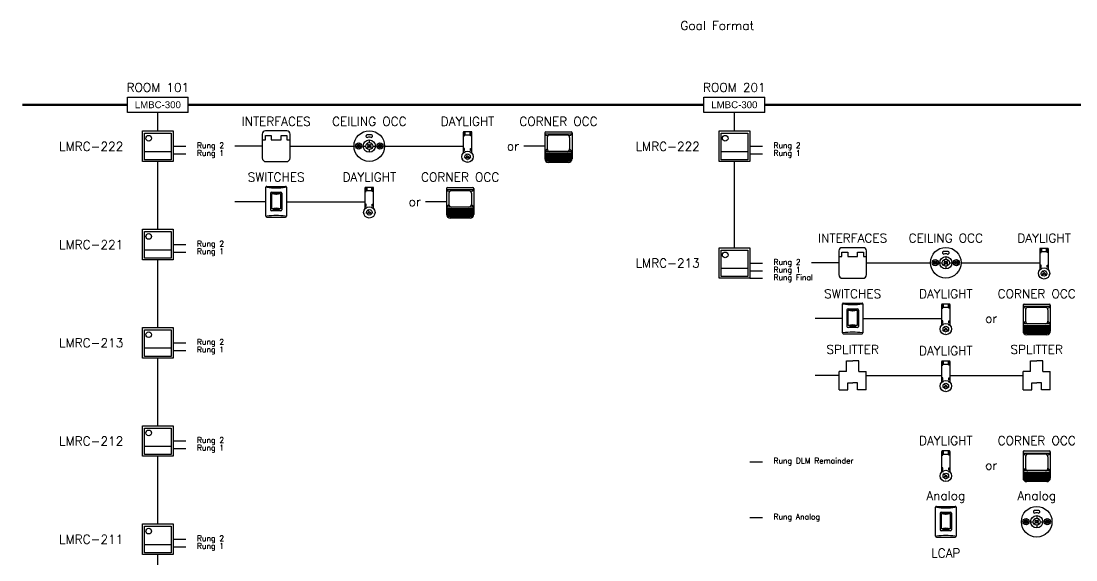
# Model space of a CAD drawing. Header units: inches. Extents: x -312 to 59, y -182 to 37.
# Drawn here: x -147.66 to -119.08, y -74.67 to -60.08 of the extents above; entities that cross this region are included whole.
import ezdxf

# ---------------------------------------------------------------- set-up
doc = ezdxf.new("R2010")
doc.units = ezdxf.units.IN
doc.header["$MEASUREMENT"] = 0
doc.linetypes.add('DASHED', pattern=[0.75, 0.5, -0.25])
doc.styles.add('ROMANS', font='ROMANS.shx')
doc.styles.get("Standard").update_dxf_attribs({"font": 'arial.ttf'})

msp = doc.modelspace()

# ---------------------------------------------------------------- linework, layer by layer
for p, q in [((-144.77578, -62.1349), (-143.12578, -62.1349)), ((-144.77578, -62.55478), (-144.77578, -62.1349)), ((-143.12578, -62.55478), (-143.12578, -62.1349)), ((-129.15779, -62.1349), (-127.50779, -62.1349)), ((-129.15779, -62.55478), (-129.15779, -62.1349)), ((-127.50779, -62.55478), (-127.50779, -62.1349)), ((-143.12578, -62.55478), (-144.77578, -62.55478)), ((-143.95078, -63.05478), (-143.95078, -62.55478)), ((-127.50779, -62.55478), (-129.15779, -62.55478)), ((-128.33279, -63.05478), (-128.33279, -62.55478)), ((-141.12115, -63.13973), (-141.12115, -63.78478)), ((-140.45515, -63.05478), (-141.0362, -63.05478)), ((-140.3702, -63.78478), (-140.3702, -63.13973)), ((-135.62097, -63.16812), (-135.62097, -63.07549)), ((-135.49992, -63.07549), (-135.49992, -63.16812)), ((-133.46878, -63.10251), (-133.46878, -63.11414)), ((-133.46859, -63.11734), (-133.46859, -63.80717)), ((-133.44175, -63.07549), (-132.75655, -63.07549)), ((-132.75655, -63.14116), (-133.44175, -63.14116)), ((-132.72972, -63.11734), (-132.72972, -63.80717)), ((-132.72953, -63.10251), (-132.72953, -63.11414)), ((-141.12115, -63.29699), (-141.03859, -63.29699)), ((-141.03859, -63.29699), (-141.03859, -63.17417)), ((-141.03859, -63.17417), (-140.87809, -63.17417)), ((-140.87809, -63.17417), (-140.87809, -63.29699)), ((-140.87809, -63.29699), (-140.61357, -63.29699)), ((-140.61357, -63.29699), (-140.61357, -63.17417)), ((-140.61357, -63.17417), (-140.45307, -63.17417)), ((-140.45307, -63.17417), (-140.45307, -63.29699)), ((-140.45307, -63.29699), (-140.3702, -63.29699)), ((-138.52503, -63.44771), (-138.54434, -63.42841)), ((-138.49594, -63.44771), (-138.47664, -63.42841)), ((-138.2511, -63.43317), (-138.2897, -63.39456)), ((-138.22201, -63.29601), (-138.22201, -63.36652)), ((-138.22201, -63.42112), (-138.22201, -63.5034)), ((-138.19292, -63.43317), (-138.15431, -63.39456)), ((-137.94808, -63.44771), (-137.96738, -63.42841)), ((-137.91898, -63.44771), (-137.89968, -63.42841)), ((-135.49992, -63.16812), (-135.62097, -63.16812)), ((-133.4024, -63.22949), (-133.4024, -63.54039)), ((-132.86158, -63.16382), (-133.33673, -63.16382)), ((-132.79591, -63.22949), (-132.79591, -63.54039)), ((-143.58832, -63.62012), (-144.30937, -63.62012)), ((-143.53578, -63.46978), (-143.19007, -63.46978)), ((-143.53578, -63.67728), (-143.19007, -63.67728)), ((-141.12115, -63.46226), (-141.86275, -63.46226)), ((-140.3702, -63.46226), (-138.63701, -63.46226)), ((-138.59361, -63.46226), (-138.55836, -63.46226)), ((-138.54434, -63.49611), (-138.52503, -63.4768)), ((-138.53106, -63.46226), (-138.48992, -63.46226)), ((-138.47664, -63.49611), (-138.49594, -63.4768)), ((-138.46262, -63.46226), (-138.42736, -63.46226)), ((-138.38826, -63.46226), (-138.31774, -63.46226)), ((-138.2897, -63.52995), (-138.2511, -63.49135)), ((-138.26315, -63.46226), (-138.18087, -63.46226)), ((-138.22201, -63.55799), (-138.22201, -63.62851)), ((-138.15431, -63.52995), (-138.19292, -63.49135)), ((-138.12627, -63.46226), (-138.05576, -63.46226)), ((-137.9814, -63.46226), (-138.01666, -63.46226)), ((-137.96738, -63.49611), (-137.94808, -63.4768)), ((-137.91296, -63.46226), (-137.9541, -63.46226)), ((-137.89968, -63.49611), (-137.91898, -63.4768)), ((-137.8504, -63.46226), (-137.88566, -63.46226)), ((-137.80701, -63.46226), (-135.67791, -63.46226)), ((-133.46859, -63.46226), (-134.03689, -63.46226)), ((-132.72972, -63.65964), (-133.46859, -63.65964)), ((-132.72972, -63.69513), (-133.46859, -63.69513)), ((-132.7845, -63.60606), (-133.41381, -63.60606)), ((-127.97033, -63.62012), (-128.69138, -63.62012)), ((-127.91779, -63.46978), (-127.57208, -63.46978)), ((-127.91779, -63.67728), (-127.57208, -63.67728)), ((-143.95078, -65.71478), (-143.95078, -63.88478)), ((-141.02115, -63.88478), (-140.4702, -63.88478)), ((-132.72972, -63.73062), (-133.46859, -63.73062)), ((-132.72972, -63.76612), (-133.46859, -63.76612)), ((-132.72972, -63.80161), (-133.46859, -63.80161)), ((-132.73439, -63.8371), (-133.46392, -63.8371)), ((-132.75465, -63.8726), (-133.44366, -63.8726)), ((-132.82804, -63.90549), (-133.37027, -63.90549)), ((-128.33279, -66.21478), (-128.33279, -63.88478)), ((-128.33279, -66.21478), (-128.33279, -63.88478)), ((-141.02277, -65.36208), (-141.02277, -64.57748)), ((-141.00007, -64.55478), (-140.49127, -64.55478)), ((-140.46857, -64.57748), (-140.46857, -65.36208)), ((-140.89931, -64.74277), (-140.89931, -65.19098)), ((-140.89925, -64.74276), (-140.89925, -65.19079)), ((-140.8714, -64.71486), (-140.61995, -64.71486)), ((-140.87135, -64.71486), (-140.62, -64.71486)), ((-140.86562, -65.16112), (-140.86562, -64.74855)), ((-140.86562, -64.74855), (-140.62573, -64.74855)), ((-140.75354, -64.76253), (-140.75354, -64.76504)), ((-140.73781, -64.76253), (-140.73781, -64.76504)), ((-140.62573, -64.74855), (-140.62573, -65.16112)), ((-140.5921, -64.74276), (-140.5921, -65.19079)), ((-140.59204, -64.74277), (-140.59204, -65.19098)), ((-138.28253, -64.67565), (-138.28253, -64.58301)), ((-138.16149, -64.67565), (-138.28253, -64.67565)), ((-138.16149, -64.58301), (-138.16149, -64.67565)), ((-136.13034, -64.61004), (-136.13034, -64.62166)), ((-136.13015, -64.62487), (-136.13015, -65.3147)), ((-136.10332, -64.58301), (-135.41811, -64.58301)), ((-135.41811, -64.64869), (-136.10332, -64.64869)), ((-136.06396, -64.73701), (-136.06396, -65.04791)), ((-135.52314, -64.67134), (-135.99829, -64.67134)), ((-135.45747, -64.73701), (-135.45747, -65.04791)), ((-135.39128, -64.62487), (-135.39128, -65.3147)), ((-135.39109, -64.61004), (-135.39109, -64.62166)), ((-141.02277, -64.96978), (-141.86275, -64.96978)), ((-140.46857, -64.96978), (-138.33947, -64.96978)), ((-136.13015, -64.96978), (-136.69845, -64.96978)), ((-135.44606, -65.11358), (-136.07537, -65.11358)), ((-141.00007, -65.38478), (-140.49127, -65.38478)), ((-140.61995, -65.21889), (-140.8714, -65.21889)), ((-140.62, -65.21869), (-140.87135, -65.21869)), ((-140.62573, -65.16112), (-140.86562, -65.16112)), ((-140.8256, -65.18959), (-140.8256, -65.21889)), ((-140.67139, -65.18394), (-140.81996, -65.18394)), ((-140.66575, -65.18959), (-140.66575, -65.21889)), ((-135.39128, -65.16716), (-136.13015, -65.16716)), ((-135.39128, -65.20266), (-136.13015, -65.20266)), ((-135.39128, -65.23815), (-136.13015, -65.23815)), ((-135.39128, -65.27364), (-136.13015, -65.27364)), ((-135.39128, -65.30913), (-136.13015, -65.30913)), ((-135.39595, -65.34463), (-136.12548, -65.34463)), ((-135.41621, -65.38012), (-136.10522, -65.38012)), ((-135.4896, -65.41301), (-136.03183, -65.41301)), ((-143.58832, -66.28012), (-144.30937, -66.28012)), ((-143.53578, -66.12978), (-143.19007, -66.12978)), ((-124.83715, -66.21478), (-125.4182, -66.21478)), ((-120.00298, -66.32812), (-120.00298, -66.23549)), ((-119.88193, -66.23549), (-119.88193, -66.32812)), ((-143.95078, -68.37478), (-143.95078, -66.54478)), ((-143.53578, -66.33728), (-143.19007, -66.33728)), ((-125.50315, -66.29973), (-125.50315, -66.94478)), ((-125.50315, -66.45699), (-125.42059, -66.45699)), ((-125.42059, -66.45699), (-125.42059, -66.33417)), ((-125.42059, -66.33417), (-125.26009, -66.33417)), ((-125.26009, -66.33417), (-125.26009, -66.45699)), ((-125.26009, -66.45699), (-124.99558, -66.45699)), ((-124.99558, -66.45699), (-124.99558, -66.33417)), ((-124.99558, -66.33417), (-124.83508, -66.33417)), ((-124.83508, -66.33417), (-124.83508, -66.45699)), ((-124.83508, -66.45699), (-124.7522, -66.45699)), ((-124.7522, -66.94478), (-124.7522, -66.29973)), ((-122.63311, -66.59317), (-122.67171, -66.55456)), ((-122.60401, -66.45601), (-122.60401, -66.52652)), ((-122.60401, -66.58112), (-122.60401, -66.6634)), ((-122.57492, -66.59317), (-122.53632, -66.55456)), ((-119.88193, -66.32812), (-120.00298, -66.32812)), ((-127.97033, -66.78012), (-128.69138, -66.78012)), ((-127.91779, -66.62978), (-127.57208, -66.62978)), ((-127.91779, -66.83728), (-127.57208, -66.83728)), ((-125.50315, -66.62226), (-126.24475, -66.62226)), ((-124.7522, -66.62226), (-123.01901, -66.62226)), ((-122.97562, -66.62226), (-122.94036, -66.62226)), ((-122.90704, -66.60771), (-122.92634, -66.58841)), ((-122.92634, -66.65611), (-122.90704, -66.6368)), ((-122.91307, -66.62226), (-122.87192, -66.62226)), ((-122.87795, -66.60771), (-122.85865, -66.58841)), ((-122.85865, -66.65611), (-122.87795, -66.6368)), ((-122.84463, -66.62226), (-122.80937, -66.62226)), ((-122.77027, -66.62226), (-122.69975, -66.62226)), ((-122.67171, -66.68995), (-122.63311, -66.65135)), ((-122.64516, -66.62226), (-122.56287, -66.62226)), ((-122.60401, -66.71799), (-122.60401, -66.78851)), ((-122.53632, -66.68995), (-122.57492, -66.65135)), ((-122.50828, -66.62226), (-122.43776, -66.62226)), ((-122.3634, -66.62226), (-122.39866, -66.62226)), ((-122.33008, -66.60771), (-122.34938, -66.58841)), ((-122.34938, -66.65611), (-122.33008, -66.6368)), ((-122.29496, -66.62226), (-122.33611, -66.62226)), ((-122.30099, -66.60771), (-122.28169, -66.58841)), ((-122.28169, -66.65611), (-122.30099, -66.6368)), ((-122.23241, -66.62226), (-122.26767, -66.62226)), ((-122.18901, -66.62226), (-120.05991, -66.62226)), ((-127.91779, -67.04478), (-127.57208, -67.04478)), ((-125.40315, -67.04478), (-124.8522, -67.04478)), ((-125.38208, -67.71478), (-124.87328, -67.71478)), ((-125.40478, -68.52208), (-125.40478, -67.73748)), ((-125.28131, -67.90277), (-125.28131, -68.35098)), ((-125.28125, -67.90276), (-125.28125, -68.35079)), ((-125.2534, -67.87486), (-125.00195, -67.87486)), ((-125.25335, -67.87486), (-125.002, -67.87486)), ((-125.24762, -68.32112), (-125.24762, -67.90855)), ((-125.24762, -67.90855), (-125.00773, -67.90855)), ((-125.13554, -67.92253), (-125.13554, -67.92504)), ((-125.11981, -67.92253), (-125.11981, -67.92504)), ((-125.00773, -67.90855), (-125.00773, -68.32112)), ((-124.97411, -67.90276), (-124.97411, -68.35079)), ((-124.97404, -67.90277), (-124.97404, -68.35098)), ((-124.85058, -67.73748), (-124.85058, -68.52208)), ((-122.66454, -67.83565), (-122.66454, -67.74301)), ((-122.54349, -67.83565), (-122.66454, -67.83565)), ((-122.54349, -67.74301), (-122.54349, -67.83565)), ((-120.51234, -67.77004), (-120.51234, -67.78166)), ((-120.51215, -67.78487), (-120.51215, -68.4747)), ((-120.48532, -67.74301), (-119.80012, -67.74301)), ((-119.80012, -67.80869), (-120.48532, -67.80869)), ((-120.44597, -67.89701), (-120.44597, -68.20791)), ((-119.90515, -67.83134), (-120.3803, -67.83134)), ((-119.83948, -67.89701), (-119.83948, -68.20791)), ((-119.77329, -67.78487), (-119.77329, -68.4747)), ((-119.7731, -67.77004), (-119.7731, -67.78166)), ((-125.40478, -68.12978), (-126.14638, -68.12978)), ((-124.85058, -68.12978), (-122.72148, -68.12978)), ((-119.82806, -68.27358), (-120.45738, -68.27358)), ((-125.38208, -68.54478), (-124.87328, -68.54478)), ((-125.00195, -68.37889), (-125.2534, -68.37889)), ((-125.002, -68.37869), (-125.25335, -68.37869)), ((-125.00773, -68.32112), (-125.24762, -68.32112)), ((-125.2076, -68.34959), (-125.2076, -68.37889)), ((-125.05339, -68.34394), (-125.20196, -68.34394)), ((-125.04775, -68.34959), (-125.04775, -68.37889)), ((-119.77329, -68.32716), (-120.51215, -68.32716)), ((-119.77329, -68.36266), (-120.51215, -68.36266)), ((-119.77329, -68.39815), (-120.51215, -68.39815)), ((-119.77329, -68.43364), (-120.51215, -68.43364)), ((-119.77329, -68.46913), (-120.51215, -68.46913)), ((-119.77795, -68.50463), (-120.50749, -68.50463)), ((-119.79821, -68.54012), (-120.48723, -68.54012)), ((-119.8716, -68.57301), (-120.41384, -68.57301)), ((-143.53578, -68.78978), (-143.19007, -68.78978)), ((-143.58832, -68.94012), (-144.30937, -68.94012)), ((-143.53578, -68.99728), (-143.19007, -68.99728)), ((-143.95078, -71.03478), (-143.95078, -69.20478)), ((-125.29551, -69.5712), (-125.29551, -69.28076)), ((-125.29551, -69.28076), (-125.12768, -69.28076)), ((-124.95985, -69.28076), (-125.12768, -69.28076)), ((-124.95985, -69.5712), (-124.95985, -69.28076)), ((-122.66454, -69.37893), (-122.66454, -69.28629)), ((-122.54349, -69.37893), (-122.66454, -69.37893)), ((-122.54349, -69.28629), (-122.54349, -69.37893)), ((-120.31055, -69.5712), (-120.31055, -69.28076)), ((-120.31055, -69.28076), (-120.14272, -69.28076)), ((-119.97489, -69.28076), (-120.14272, -69.28076)), ((-119.97489, -69.5712), (-119.97489, -69.28076)), ((-125.49, -69.67306), (-126.14638, -69.67306)), ((-125.49, -70.06536), (-125.49, -69.5712)), ((-125.29551, -69.5712), (-125.49, -69.5712)), ((-124.95985, -69.5712), (-124.76536, -69.5712)), ((-124.76536, -70.06536), (-124.76536, -69.5712)), ((-124.76536, -69.67306), (-122.72148, -69.67306)), ((-122.48655, -69.67306), (-120.50504, -69.67306)), ((-120.50504, -70.06536), (-120.50504, -69.5712)), ((-120.31055, -69.5712), (-120.50504, -69.5712)), ((-119.97489, -69.5712), (-119.7804, -69.5712)), ((-119.7804, -70.06536), (-119.7804, -69.5712)), ((-125.25948, -70.06536), (-125.25948, -69.87457)), ((-125.25948, -69.87457), (-125.12768, -69.87457)), ((-124.99588, -69.87457), (-125.12768, -69.87457)), ((-124.99588, -70.06536), (-124.99588, -69.87457)), ((-120.27452, -70.06536), (-120.27452, -69.87457)), ((-120.27452, -69.87457), (-120.14272, -69.87457)), ((-120.01092, -69.87457), (-120.14272, -69.87457)), ((-120.01092, -70.06536), (-120.01092, -69.87457)), ((-125.49, -70.06536), (-125.25948, -70.06536)), ((-124.76536, -70.06536), (-124.99588, -70.06536)), ((-120.50504, -70.06536), (-120.27452, -70.06536)), ((-119.7804, -70.06536), (-120.01092, -70.06536)), ((-143.58832, -71.60012), (-144.30937, -71.60012)), ((-143.53578, -71.44978), (-143.19007, -71.44978)), ((-143.53578, -71.65728), (-143.19007, -71.65728)), ((-122.66454, -71.81329), (-122.66454, -71.72066)), ((-122.54349, -71.72066), (-122.54349, -71.81329)), ((-120.48532, -71.72066), (-119.80012, -71.72066)), ((-143.95078, -73.69478), (-143.95078, -71.86478)), ((-127.91779, -72.01033), (-127.57208, -72.01033)), ((-122.54349, -71.81329), (-122.66454, -71.81329)), ((-120.51234, -71.74768), (-120.51234, -71.75931)), ((-120.51215, -71.76251), (-120.51215, -72.45234)), ((-119.80012, -71.78633), (-120.48532, -71.78633)), ((-120.44597, -71.87466), (-120.44597, -72.18556)), ((-119.90515, -71.80899), (-120.3803, -71.80899)), ((-119.83948, -71.87466), (-119.83948, -72.18556)), ((-119.77329, -71.76251), (-119.77329, -72.45234)), ((-119.7731, -71.74768), (-119.7731, -71.75931)), ((-119.82806, -72.25123), (-120.45738, -72.25123)), ((-119.77329, -72.30481), (-120.51215, -72.30481)), ((-119.77329, -72.3403), (-120.51215, -72.3403)), ((-119.77329, -72.37579), (-120.51215, -72.37579)), ((-119.77329, -72.41129), (-120.51215, -72.41129)), ((-119.77329, -72.44678), (-120.51215, -72.44678)), ((-119.77795, -72.48227), (-120.50749, -72.48227)), ((-119.79821, -72.51776), (-120.48723, -72.51776)), ((-119.8716, -72.55066), (-120.41384, -72.55066)), ((-122.88112, -74.02796), (-122.88112, -73.24336)), ((-122.85841, -73.22066), (-122.34961, -73.22066)), ((-122.75765, -73.40864), (-122.75765, -73.85686)), ((-122.75759, -73.40863), (-122.75759, -73.85667)), ((-122.72974, -73.38073), (-122.47829, -73.38073)), ((-122.72969, -73.38073), (-122.47834, -73.38073)), ((-122.72396, -73.82699), (-122.72396, -73.41442)), ((-122.72396, -73.41442), (-122.48407, -73.41442)), ((-122.61188, -73.4284), (-122.61188, -73.43092)), ((-122.59615, -73.4284), (-122.59615, -73.43092)), ((-122.48407, -73.41442), (-122.48407, -73.82699)), ((-122.45044, -73.40863), (-122.45044, -73.85667)), ((-122.45038, -73.40864), (-122.45038, -73.85686)), ((-122.32691, -73.24336), (-122.32691, -74.02796)), ((-127.91779, -73.52533), (-127.57208, -73.52533)), ((-120.51433, -73.63566), (-120.47907, -73.63566)), ((-120.44575, -73.62111), (-120.46505, -73.60181)), ((-120.46505, -73.66951), (-120.44575, -73.6502)), ((-120.45177, -73.63566), (-120.41063, -73.63566)), ((-120.41665, -73.62111), (-120.39735, -73.60181)), ((-120.39735, -73.66951), (-120.41665, -73.6502)), ((-120.38333, -73.63566), (-120.34807, -73.63566)), ((-120.30897, -73.63566), (-120.23846, -73.63566)), ((-120.17181, -73.60657), (-120.21042, -73.56796)), ((-120.21042, -73.70335), (-120.17181, -73.66475)), ((-120.18386, -73.63566), (-120.10158, -73.63566)), ((-120.14272, -73.46941), (-120.14272, -73.53992)), ((-120.14272, -73.59452), (-120.14272, -73.6768)), ((-120.11363, -73.60657), (-120.07503, -73.56796)), ((-120.07503, -73.70335), (-120.11363, -73.66475)), ((-120.04699, -73.63566), (-119.97647, -73.63566)), ((-119.90211, -73.63566), (-119.93737, -73.63566)), ((-119.86879, -73.62111), (-119.88809, -73.60181)), ((-119.88809, -73.66951), (-119.86879, -73.6502)), ((-119.83367, -73.63566), (-119.87481, -73.63566)), ((-119.8397, -73.62111), (-119.82039, -73.60181)), ((-119.82039, -73.66951), (-119.8397, -73.6502)), ((-119.77112, -73.63566), (-119.80637, -73.63566)), ((-122.47829, -73.88477), (-122.72974, -73.88477)), ((-122.47834, -73.88457), (-122.72969, -73.88457)), ((-122.48407, -73.82699), (-122.72396, -73.82699)), ((-122.68394, -73.85546), (-122.68394, -73.88477)), ((-122.52973, -73.84982), (-122.6783, -73.84982)), ((-122.52409, -73.85546), (-122.52409, -73.88477)), ((-120.14272, -73.73139), (-120.14272, -73.80191)), ((-143.58832, -74.26012), (-144.30937, -74.26012)), ((-143.53578, -74.10978), (-143.19007, -74.10978)), ((-122.85841, -74.05066), (-122.34961, -74.05066)), ((-143.95078, -76.35478), (-143.95078, -74.52478)), ((-143.53578, -74.31728), (-143.19007, -74.31728))]:
    msp.add_line(p, q)
at = {"linetype": 'DASHED', "const_width": 0.06}
for points in [[(-144.77578, -62.34484), (-147.62578, -62.34484)], [(-129.15779, -62.34484), (-143.12578, -62.34484)], [(-110.80779, -62.34484), (-127.50779, -62.34484)]]:
    msp.add_lwpolyline(points, dxfattribs=at)
for points in [[(-144.36578, -63.05478), (-143.53578, -63.05478), (-143.53578, -63.88478), (-144.36578, -63.88478)], [(-144.30937, -63.11794), (-143.58832, -63.11794), (-143.58832, -63.83899), (-144.30937, -63.83899)], [(-135.66119, -63.12732), (-135.66119, -63.18497), (-135.64198, -63.18497), (-135.64198, -63.12732)], [(-135.4597, -63.12732), (-135.4597, -63.18497), (-135.47891, -63.18497), (-135.47891, -63.12732)], [(-128.74779, -63.05478), (-127.91779, -63.05478), (-127.91779, -63.88478), (-128.74779, -63.88478)], [(-128.69138, -63.11794), (-127.97033, -63.11794), (-127.97033, -63.83899), (-128.69138, -63.83899)], [(-135.66119, -63.52864), (-135.66119, -63.58629), (-135.64198, -63.58629), (-135.64198, -63.52864)], [(-135.4597, -63.52864), (-135.4597, -63.58629), (-135.47891, -63.58629), (-135.47891, -63.52864)], [(-138.32275, -64.63485), (-138.32275, -64.6925), (-138.30354, -64.6925), (-138.30354, -64.63485)], [(-138.12127, -64.63485), (-138.12127, -64.6925), (-138.14047, -64.6925), (-138.14047, -64.63485)], [(-138.32275, -65.03616), (-138.32275, -65.09381), (-138.30354, -65.09381), (-138.30354, -65.03616)], [(-138.12127, -65.03616), (-138.12127, -65.09381), (-138.14047, -65.09381), (-138.14047, -65.03616)], [(-144.36578, -65.71478), (-143.53578, -65.71478), (-143.53578, -66.54478), (-144.36578, -66.54478)], [(-144.30937, -65.77794), (-143.58832, -65.77794), (-143.58832, -66.49899), (-144.30937, -66.49899)], [(-128.74779, -66.21478), (-127.91779, -66.21478), (-127.91779, -67.04478), (-128.74779, -67.04478)], [(-128.69138, -66.27794), (-127.97033, -66.27794), (-127.97033, -66.99899), (-128.69138, -66.99899)], [(-120.0432, -66.28732), (-120.0432, -66.34497), (-120.02399, -66.34497), (-120.02399, -66.28732)], [(-119.84171, -66.28732), (-119.84171, -66.34497), (-119.86092, -66.34497), (-119.86092, -66.28732)], [(-120.0432, -66.68864), (-120.0432, -66.74629), (-120.02399, -66.74629), (-120.02399, -66.68864)], [(-119.84171, -66.68864), (-119.84171, -66.74629), (-119.86092, -66.74629), (-119.86092, -66.68864)], [(-122.70476, -67.79485), (-122.70476, -67.8525), (-122.68555, -67.8525), (-122.68555, -67.79485)], [(-122.50327, -67.79485), (-122.50327, -67.8525), (-122.52248, -67.8525), (-122.52248, -67.79485)], [(-122.70476, -68.19616), (-122.70476, -68.25381), (-122.68555, -68.25381), (-122.68555, -68.19616)], [(-122.50327, -68.19616), (-122.50327, -68.25381), (-122.52248, -68.25381), (-122.52248, -68.19616)], [(-144.36578, -68.37478), (-143.53578, -68.37478), (-143.53578, -69.20478), (-144.36578, -69.20478)], [(-144.30937, -68.43794), (-143.58832, -68.43794), (-143.58832, -69.15899), (-144.30937, -69.15899)], [(-122.70476, -69.33813), (-122.70476, -69.39578), (-122.68555, -69.39578), (-122.68555, -69.33813)], [(-122.50327, -69.33813), (-122.50327, -69.39578), (-122.52248, -69.39578), (-122.52248, -69.33813)], [(-122.70476, -69.73944), (-122.70476, -69.79709), (-122.68555, -69.79709), (-122.68555, -69.73944)], [(-122.50327, -69.73944), (-122.50327, -69.79709), (-122.52248, -69.79709), (-122.52248, -69.73944)], [(-144.36578, -71.03478), (-143.53578, -71.03478), (-143.53578, -71.86478), (-144.36578, -71.86478)], [(-144.30937, -71.09794), (-143.58832, -71.09794), (-143.58832, -71.81899), (-144.30937, -71.81899)], [(-122.70476, -71.77249), (-122.70476, -71.83014), (-122.68555, -71.83014), (-122.68555, -71.77249)], [(-122.50327, -71.77249), (-122.50327, -71.83014), (-122.52248, -71.83014), (-122.52248, -71.77249)], [(-122.70476, -72.17381), (-122.70476, -72.23146), (-122.68555, -72.23146), (-122.68555, -72.17381)], [(-122.50327, -72.17381), (-122.50327, -72.23146), (-122.52248, -72.23146), (-122.52248, -72.17381)], [(-144.36578, -73.69478), (-143.53578, -73.69478), (-143.53578, -74.52478), (-144.36578, -74.52478)], [(-144.30937, -73.75794), (-143.58832, -73.75794), (-143.58832, -74.47899), (-144.30937, -74.47899)]]:
    msp.add_lwpolyline(points, close=True)
for points, format in [([(-135.44299, -63.65094), (-135.44299, -63.09383, 0.41421356), (-135.46132, -63.07549), (-135.65957, -63.07549, 0.41421356), (-135.67791, -63.09383), (-135.67791, -63.65094)], "xyb"), ([(-135.64774, -63.63097, 0.00917, 0.00229, 0), (-135.60865, -63.68477, 0, 0, 0)], "xyseb"), ([(-135.47316, -63.63097, 0.00917, 0.00229, 0), (-135.51225, -63.68477, 0, 0, 0)], "xyseb"), ([(-135.70168, -63.797, 0.00917, 0.00229, 0), (-135.63844, -63.77645, 0, 0, 0)], "xyseb"), ([(-135.56045, -63.89962, 0.00917, 0.00229, 0), (-135.56045, -63.83312, 0, 0, 0)], "xyseb"), ([(-135.41921, -63.797, 0.00917, 0.00229, 0), (-135.48246, -63.77645, 0, 0, 0)], "xyseb"), ([(-138.10455, -65.15846), (-138.10455, -64.60135, 0.41421356), (-138.12288, -64.58301), (-138.32113, -64.58301, 0.41421356), (-138.33947, -64.60135), (-138.33947, -65.15846)], "xyb"), ([(-138.3093, -65.13849, 0.00917, 0.00229, 0), (-138.27021, -65.19229, 0, 0, 0)], "xyseb"), ([(-138.13472, -65.13849, 0.00917, 0.00229, 0), (-138.17381, -65.19229, 0, 0, 0)], "xyseb"), ([(-138.36325, -65.30453, 0.00917, 0.00229, 0), (-138.3, -65.28398, 0, 0, 0)], "xyseb"), ([(-138.22201, -65.40714, 0.00917, 0.00229, 0), (-138.22201, -65.34064, 0, 0, 0)], "xyseb"), ([(-138.08077, -65.30453, 0.00917, 0.00229, 0), (-138.14402, -65.28398, 0, 0, 0)], "xyseb"), ([(-119.82499, -66.81094), (-119.82499, -66.25383, 0.41421356), (-119.84333, -66.23549), (-120.04158, -66.23549, 0.41421356), (-120.05991, -66.25383), (-120.05991, -66.81094)], "xyb"), ([(-120.02974, -66.79097, 0.00917, 0.00229, 0), (-119.99065, -66.84477, 0, 0, 0)], "xyseb"), ([(-119.85516, -66.79097, 0.00917, 0.00229, 0), (-119.89425, -66.84477, 0, 0, 0)], "xyseb"), ([(-120.08369, -66.957, 0.00917, 0.00229, 0), (-120.02044, -66.93645, 0, 0, 0)], "xyseb"), ([(-119.94245, -67.05962, 0.00917, 0.00229, 0), (-119.94245, -66.99312, 0, 0, 0)], "xyseb"), ([(-119.80122, -66.957, 0.00917, 0.00229, 0), (-119.86446, -66.93645, 0, 0, 0)], "xyseb"), ([(-122.48655, -68.31846), (-122.48655, -67.76135, 0.41421356), (-122.50489, -67.74301), (-122.70314, -67.74301, 0.41421356), (-122.72148, -67.76135), (-122.72148, -68.31846)], "xyb"), ([(-122.6913, -68.29849, 0.00917, 0.00229, 0), (-122.65222, -68.35229, 0, 0, 0)], "xyseb"), ([(-122.51673, -68.29849, 0.00917, 0.00229, 0), (-122.55581, -68.35229, 0, 0, 0)], "xyseb"), ([(-122.74525, -68.46453, 0.00917, 0.00229, 0), (-122.68201, -68.44398, 0, 0, 0)], "xyseb"), ([(-122.60401, -68.56714, 0.00917, 0.00229, 0), (-122.60401, -68.50064, 0, 0, 0)], "xyseb"), ([(-122.46278, -68.46453, 0.00917, 0.00229, 0), (-122.52602, -68.44398, 0, 0, 0)], "xyseb"), ([(-122.48655, -69.86174), (-122.48655, -69.30463, 0.41421356), (-122.50489, -69.28629), (-122.70314, -69.28629, 0.41421356), (-122.72148, -69.30463), (-122.72148, -69.86174)], "xyb"), ([(-122.74525, -70.00781, 0.00917, 0.00229, 0), (-122.68201, -69.98726, 0, 0, 0)], "xyseb"), ([(-122.6913, -69.84177, 0.00917, 0.00229, 0), (-122.65222, -69.89557, 0, 0, 0)], "xyseb"), ([(-122.51673, -69.84177, 0.00917, 0.00229, 0), (-122.55581, -69.89557, 0, 0, 0)], "xyseb"), ([(-122.46278, -70.00781, 0.00917, 0.00229, 0), (-122.52602, -69.98726, 0, 0, 0)], "xyseb"), ([(-122.60401, -70.11042, 0.00917, 0.00229, 0), (-122.60401, -70.04392, 0, 0, 0)], "xyseb"), ([(-122.48655, -72.2961), (-122.48655, -71.739, 0.41421356), (-122.50489, -71.72066), (-122.70314, -71.72066, 0.41421356), (-122.72148, -71.739), (-122.72148, -72.2961)], "xyb"), ([(-122.6913, -72.27614, 0.00917, 0.00229, 0), (-122.65222, -72.32994, 0, 0, 0)], "xyseb"), ([(-122.51673, -72.27614, 0.00917, 0.00229, 0), (-122.55581, -72.32994, 0, 0, 0)], "xyseb"), ([(-122.74525, -72.44217, 0.00917, 0.00229, 0), (-122.68201, -72.42162, 0, 0, 0)], "xyseb"), ([(-122.60401, -72.54479, 0.00917, 0.00229, 0), (-122.60401, -72.47829, 0, 0, 0)], "xyseb"), ([(-122.46278, -72.44217, 0.00917, 0.00229, 0), (-122.52602, -72.42162, 0, 0, 0)], "xyseb")]:
    msp.add_lwpolyline(points, format=format)
for centre, radius in [((-138.22201, -63.46226), 0.415), ((-135.65156, -63.1007), 0.01146), ((-135.46933, -63.1007), 0.01146), ((-144.19883, -63.25083), 0.07652), ((-138.51049, -63.46226), 0.08313), ((-138.51049, -63.46226), 0.04787), ((-138.22201, -63.46226), 0.16625), ((-138.22201, -63.46226), 0.09574), ((-138.22201, -63.46226), 0.04114), ((-137.93353, -63.46226), 0.08313), ((-137.93353, -63.46226), 0.04787), ((-128.58083, -63.25083), 0.07652), ((-138.51049, -63.46226), 0.02057), ((-137.93353, -63.46226), 0.02057), ((-135.56045, -63.75111), 0.15438), ((-135.56045, -63.75111), 0.07449), ((-135.59442, -63.70435), 0.00721), ((-135.56045, -63.77332), 0.00721), ((-138.31312, -64.60822), 0.01146), ((-138.13089, -64.60822), 0.01146), ((-138.22201, -65.25864), 0.15438), ((-138.22201, -65.25864), 0.07449), ((-138.25599, -65.21187), 0.00721), ((-138.22201, -65.28085), 0.00721), ((-144.19883, -65.91083), 0.07652), ((-122.60401, -66.62226), 0.415), ((-120.03357, -66.2607), 0.01146), ((-119.85134, -66.2607), 0.01146), ((-128.58083, -66.41083), 0.07652), ((-122.89249, -66.62226), 0.08313), ((-122.89249, -66.62226), 0.04787), ((-122.60401, -66.62226), 0.16625), ((-122.60401, -66.62226), 0.09574), ((-122.60401, -66.62226), 0.04114), ((-122.31554, -66.62226), 0.08313), ((-122.31554, -66.62226), 0.04787), ((-122.89249, -66.62226), 0.02057), ((-122.31554, -66.62226), 0.02057), ((-119.94245, -66.91111), 0.15438), ((-119.94245, -66.91111), 0.07449), ((-119.97643, -66.86435), 0.00721), ((-119.94245, -66.93332), 0.00721), ((-122.69513, -67.76822), 0.01146), ((-122.5129, -67.76822), 0.01146), ((-122.60401, -68.41864), 0.15438), ((-144.19883, -68.57083), 0.07652), ((-122.60401, -68.41864), 0.07449), ((-122.63799, -68.37187), 0.00721), ((-122.60401, -68.44085), 0.00721), ((-122.69513, -69.3115), 0.01146), ((-122.5129, -69.3115), 0.01146), ((-122.60401, -69.96192), 0.15438), ((-122.60401, -69.96192), 0.07449), ((-122.63799, -69.91515), 0.00721), ((-122.60401, -69.98413), 0.00721), ((-144.19883, -71.23083), 0.07652), ((-122.69513, -71.74586), 0.01146), ((-122.5129, -71.74586), 0.01146), ((-122.60401, -72.39628), 0.15438), ((-122.60401, -72.39628), 0.07449), ((-122.63799, -72.34952), 0.00721), ((-122.60401, -72.41849), 0.00721), ((-120.14272, -73.63566), 0.415), ((-120.4312, -73.63566), 0.08313), ((-120.4312, -73.63566), 0.04787), ((-120.4312, -73.63566), 0.02057), ((-120.14272, -73.63566), 0.16625), ((-120.14272, -73.63566), 0.09574), ((-120.14272, -73.63566), 0.04114), ((-119.85424, -73.63566), 0.08313), ((-119.85424, -73.63566), 0.04787), ((-119.85424, -73.63566), 0.02057), ((-144.19883, -73.89083), 0.07652)]:
    msp.add_circle(centre, radius)
for centre, radius, start, end in [((-141.0362, -63.13973), 0.08495, 90, 180), ((-140.45515, -63.13973), 0.08495, 0, 90), ((-133.44175, -63.10251), 0.02702, 90, 180), ((-133.44175, -63.11414), 0.02702, 180, 270), ((-133.39343, -63.10498), 0.07616, 189.338327, 280.311776), ((-132.80487, -63.10498), 0.07616, 259.688224, 350.661673), ((-132.75655, -63.10251), 0.02702, 0, 90), ((-132.75655, -63.11414), 0.02702, 270, 0), ((-138.27909, -63.1945), 0.03401, 102.034765, 282.034765), ((-138.22201, -63.46226), 0.30778, 78.416883, 102.034765), ((-138.22201, -63.46226), 0.23976, 78.416883, 102.034765), ((-138.16704, -63.19406), 0.03401, 258.416883, 78.416883), ((-133.33673, -63.22949), 0.06567, 90, 180), ((-132.86158, -63.22949), 0.06567, 0, 90), ((-133.32699, -63.66024), 0.1416, 122.179067, 180.24228), ((-133.41381, -63.66084), 0.05478, 90, 180), ((-133.33673, -63.54039), 0.06567, 180, 270), ((-132.86158, -63.54039), 0.06567, 270, 0), ((-132.87132, -63.66024), 0.1416, 359.75772, 57.820933), ((-132.7845, -63.66084), 0.05478, 0, 90), ((-141.02115, -63.78478), 0.1, 180, 270), ((-140.4702, -63.78478), 0.1, 270, 0), ((-133.37027, -63.80717), 0.09832, 180, 270), ((-132.82804, -63.80717), 0.09832, 270, 0), ((-141.00007, -64.57748), 0.0227, 90, 180), ((-140.74567, -62.57577), 2.01782, 262.757054, 277.242946), ((-140.49127, -64.57748), 0.0227, 0, 90), ((-140.8714, -64.74277), 0.02791, 90, 180), ((-140.87135, -64.74276), 0.0279, 90, 180), ((-140.74567, -64.24319), 0.5194, 256.648183, 283.351817), ((-140.74567, -64.75213), 0.01512, 238.662899, 301.337101), ((-140.62, -64.74276), 0.0279, 0, 90), ((-140.61995, -64.74277), 0.02791, 0, 90), ((-136.10332, -64.61004), 0.02702, 90, 180), ((-136.10332, -64.62166), 0.02702, 180, 270), ((-136.055, -64.61251), 0.07616, 189.338327, 280.311776), ((-135.99829, -64.73701), 0.06567, 90, 180), ((-135.52314, -64.73701), 0.06567, 0, 90), ((-135.46643, -64.61251), 0.07616, 259.688224, 350.661673), ((-135.41811, -64.61004), 0.02702, 0, 90), ((-135.41811, -64.62166), 0.02702, 270, 0), ((-140.74567, -65.66648), 0.5194, 76.648183, 103.351817), ((-135.98855, -65.16776), 0.1416, 122.179067, 180.24228), ((-136.07537, -65.16836), 0.05478, 90, 180), ((-135.99829, -65.04791), 0.06567, 180, 270), ((-135.52314, -65.04791), 0.06567, 270, 0), ((-135.53288, -65.16776), 0.1416, 359.75772, 57.820933), ((-135.44606, -65.16836), 0.05478, 0, 90), ((-141.00007, -65.36208), 0.0227, 180, 270), ((-140.74567, -67.3638), 2.01782, 82.757054, 97.242946), ((-140.8714, -65.19098), 0.02791, 180, 270), ((-140.87135, -65.19079), 0.0279, 180, 270), ((-140.81996, -65.18959), 0.00564, 90, 180), ((-140.67139, -65.18959), 0.00564, 0, 90), ((-140.62, -65.19079), 0.0279, 270, 0), ((-140.61995, -65.19098), 0.02791, 270, 0), ((-140.49127, -65.36208), 0.0227, 270, 0), ((-136.03183, -65.3147), 0.09832, 180, 270), ((-135.4896, -65.3147), 0.09832, 270, 0), ((-125.4182, -66.29973), 0.08495, 90, 180), ((-124.83715, -66.29973), 0.08495, 0, 90), ((-122.6611, -66.3545), 0.03401, 102.034765, 282.034765), ((-122.60401, -66.62226), 0.30778, 78.416883, 102.034765), ((-122.60401, -66.62226), 0.23976, 78.416883, 102.034765), ((-122.54904, -66.35406), 0.03401, 258.416883, 78.416883), ((-125.40315, -66.94478), 0.1, 180, 270), ((-124.8522, -66.94478), 0.1, 270, 0), ((-125.38208, -67.73748), 0.0227, 90, 180), ((-124.87328, -67.73748), 0.0227, 0, 90), ((-125.12768, -65.73577), 2.01782, 262.757054, 277.242946), ((-125.2534, -67.90277), 0.02791, 90, 180), ((-125.25335, -67.90276), 0.0279, 90, 180), ((-125.12768, -67.40319), 0.5194, 256.648183, 283.351817), ((-125.12768, -67.91213), 0.01512, 238.662899, 301.337101), ((-125.002, -67.90276), 0.0279, 0, 90), ((-125.00195, -67.90277), 0.02791, 0, 90), ((-120.48532, -67.77004), 0.02702, 90, 180), ((-120.48532, -67.78166), 0.02702, 180, 270), ((-120.437, -67.77251), 0.07616, 189.338327, 280.311776), ((-120.3803, -67.89701), 0.06567, 90, 180), ((-119.90515, -67.89701), 0.06567, 0, 90), ((-119.84844, -67.77251), 0.07616, 259.688224, 350.661673), ((-119.80012, -67.77004), 0.02702, 0, 90), ((-119.80012, -67.78166), 0.02702, 270, 0), ((-120.37055, -68.32776), 0.1416, 122.179067, 180.24228), ((-120.45738, -68.32836), 0.05478, 90, 180), ((-120.3803, -68.20791), 0.06567, 180, 270), ((-119.90515, -68.20791), 0.06567, 270, 0), ((-119.91489, -68.32776), 0.1416, 359.75772, 57.820933), ((-119.82806, -68.32836), 0.05478, 0, 90), ((-125.38208, -68.52208), 0.0227, 180, 270), ((-125.12768, -70.5238), 2.01782, 82.757054, 97.242946), ((-125.2534, -68.35098), 0.02791, 180, 270), ((-125.25335, -68.35079), 0.0279, 180, 270), ((-125.12768, -68.82648), 0.5194, 76.648183, 103.351817), ((-125.20196, -68.34959), 0.00564, 90, 180), ((-125.05339, -68.34959), 0.00564, 0, 90), ((-125.002, -68.35079), 0.0279, 270, 0), ((-125.00195, -68.35098), 0.02791, 270, 0), ((-124.87328, -68.52208), 0.0227, 270, 0), ((-120.41384, -68.4747), 0.09832, 180, 270), ((-119.8716, -68.4747), 0.09832, 270, 0), ((-120.48532, -71.74768), 0.02702, 90, 180), ((-119.80012, -71.74768), 0.02702, 0, 90), ((-120.48532, -71.75931), 0.02702, 180, 270), ((-120.437, -71.75015), 0.07616, 189.338327, 280.311776), ((-120.3803, -71.87466), 0.06567, 90, 180), ((-119.90515, -71.87466), 0.06567, 0, 90), ((-119.84844, -71.75015), 0.07616, 259.688224, 350.661673), ((-119.80012, -71.75931), 0.02702, 270, 0), ((-120.37055, -72.30541), 0.1416, 122.179067, 180.24228), ((-120.45738, -72.306), 0.05478, 90, 180), ((-120.3803, -72.18556), 0.06567, 180, 270), ((-119.90515, -72.18556), 0.06567, 270, 0), ((-119.91489, -72.30541), 0.1416, 359.75772, 57.820933), ((-119.82806, -72.306), 0.05478, 0, 90), ((-120.41384, -72.45234), 0.09832, 180, 270), ((-119.8716, -72.45234), 0.09832, 270, 0), ((-122.85841, -73.24336), 0.0227, 90, 180), ((-122.60401, -71.24164), 2.01782, 262.757054, 277.242946), ((-122.72974, -73.40864), 0.02791, 90, 180), ((-122.72969, -73.40863), 0.0279, 90, 180), ((-122.60401, -72.90906), 0.5194, 256.648183, 283.351817), ((-122.60401, -73.418), 0.01512, 238.662899, 301.337101), ((-122.47834, -73.40863), 0.0279, 0, 90), ((-122.47829, -73.40864), 0.02791, 0, 90), ((-122.34961, -73.24336), 0.0227, 0, 90), ((-120.1998, -73.3679), 0.03401, 102.034765, 282.034765), ((-120.14272, -73.63566), 0.30778, 78.416883, 102.034765), ((-120.14272, -73.63566), 0.23976, 78.416883, 102.034765), ((-120.08775, -73.36746), 0.03401, 258.416883, 78.416883), ((-122.72974, -73.85686), 0.02791, 180, 270), ((-122.72969, -73.85667), 0.0279, 180, 270), ((-122.60401, -74.33235), 0.5194, 76.648183, 103.351817), ((-122.6783, -73.85546), 0.00564, 90, 180), ((-122.52973, -73.85546), 0.00564, 0, 90), ((-122.47834, -73.85667), 0.0279, 270, 0), ((-122.47829, -73.85686), 0.02791, 270, 0), ((-122.85841, -74.02796), 0.0227, 180, 270), ((-122.60401, -76.02967), 2.01782, 82.757054, 97.242946), ((-122.34961, -74.02796), 0.0227, 270, 0)]:
    msp.add_arc(centre, radius, start, end)
for centre in [(-135.56045, -63.7885), (-138.22201, -65.29602), (-119.94245, -66.9485), (-122.60401, -68.45602), (-122.60401, -69.9993), (-122.60401, -72.43367)]:
    msp.add_ellipse(centre, major_axis=(0, 0.05038), ratio=0.92048142, start_param=4.18327283, end_param=8.38309779)

# ---------------------------------------------------------------- texts
at = {"width": 5.724, "style": 'ROMANS'}
for s, insert, char_height, attachment_point in [('Goal Format', (-128.79575, -60.19878), 0.24, 5), ('ROOM 101', (-143.95078, -61.8756), 0.24, 5), ('ROOM 201', (-128.33279, -61.8756), 0.24, 5), ('INTERFACES', (-140.74567, -62.79548), 0.24, 5), ('CEILING OCC', (-138.22201, -62.79548), 0.24, 5), ('DAYLIGHT', (-135.56045, -62.79548), 0.24, 5), ('LMRC-222', (-146.62583, -63.47214), 0.24, 4), ('Rung 2', (-142.89007, -63.46978), 0.15, 4), ('or', (-134.3298, -63.46226), 0.24, 5), ('LMRC-222', (-131.00783, -63.47214), 0.24, 4), ('Rung 2', (-127.27208, -63.46978), 0.15, 4), ('Rung 1', (-142.89007, -63.67728), 0.15, 4), ('Rung 1', (-127.27208, -63.67728), 0.15, 4), ('SWITCHES', (-140.74567, -64.30301), 0.24, 5), ('DAYLIGHT', (-138.22201, -64.30301), 0.24, 5), ('CORNER OCC', (-135.76072, -64.30301), 0.24, 5), ('or', (-136.99136, -64.96978), 0.24, 5), ('INTERFACES', (-125.12768, -65.95548), 0.24, 5), ('CEILING OCC', (-122.60401, -65.95548), 0.24, 5), ('DAYLIGHT', (-119.94245, -65.95548), 0.24, 5), ('LMRC-221', (-146.62583, -66.13214), 0.24, 4), ('Rung 2', (-142.89007, -66.12978), 0.15, 4), ('Rung 1', (-142.89007, -66.33728), 0.15, 4), ('LMRC-213', (-131.00783, -66.63214), 0.24, 4), ('Rung 2', (-127.27208, -66.62978), 0.15, 4), ('Rung 1', (-127.27208, -66.83728), 0.15, 4), ('Rung Final', (-127.27208, -67.04478), 0.15, 4), ('SWITCHES', (-125.12768, -67.46301), 0.24, 5), ('DAYLIGHT', (-122.60401, -67.46301), 0.24, 5), ('CORNER OCC', (-120.14272, -67.46301), 0.24, 5), ('or', (-121.37337, -68.12978), 0.24, 5), ('LMRC-213', (-146.62583, -68.79214), 0.24, 4), ('Rung 2', (-142.89007, -68.78978), 0.15, 4), ('SPLITTER', (-125.12768, -68.97053), 0.24, 5), ('SPLITTER', (-120.14272, -68.97053), 0.24, 5), ('Rung 1', (-142.89007, -68.99728), 0.15, 4), ('DAYLIGHT', (-122.60401, -69.00629), 0.24, 5), ('LMRC-212', (-146.62583, -71.45214), 0.24, 4), ('Rung 2', (-142.89007, -71.44978), 0.15, 4), ('DAYLIGHT', (-122.60401, -71.44065), 0.24, 5), ('CORNER OCC', (-120.14272, -71.44065), 0.24, 5), ('Rung 1', (-142.89007, -71.65728), 0.15, 4), ('Rung DLM Remainder', (-127.27208, -72.01033), 0.15, 4), ('or', (-121.37337, -72.10743), 0.24, 5), ('Analog', (-122.60401, -72.96888), 0.24, 5), ('Analog', (-120.14272, -72.96888), 0.24, 5), ('Rung Analog', (-127.27208, -73.52533), 0.15, 4), ('LMRC-211', (-146.62583, -74.11214), 0.24, 4), ('Rung 2', (-142.89007, -74.10978), 0.15, 4), ('Rung 1', (-142.89007, -74.31728), 0.15, 4), ('LCAP', (-122.60401, -74.48389), 0.24, 5)]:
    msp.add_mtext(s, dxfattribs=dict(at, insert=insert, char_height=char_height, attachment_point=attachment_point))
at = {"char_height": 0.1872, "width": 5.2530137, "attachment_point": 5}
for insert in [(-143.95078, -62.34484), (-128.33279, -62.34484)]:
    msp.add_mtext('LMBC-300', dxfattribs=dict(at, insert=insert))
at = {"linetype": 'DASHED', "insert": (-133.09915, -62.79548), "char_height": 0.24, "width": 5.724, "attachment_point": 5, "style": 'ROMANS'}
msp.add_mtext('CORNER OCC', dxfattribs=at)

doc.saveas('drawing.dxf')
